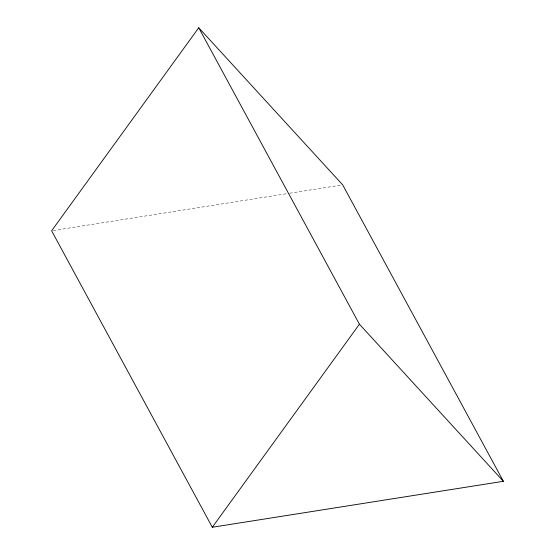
<?xml version="1.0" encoding="UTF-8"?>
<svg xmlns="http://www.w3.org/2000/svg" width="555" height="555" viewBox="0 0 555 555"><rect width="100%" height="100%" fill="white"/><g stroke="black" fill="none" stroke-linecap="round" stroke-linejoin="round"><path stroke-width="0.42" stroke-dasharray="2.77 2.08" d="M53.335 230.533L288.76 193.376M289.613 193.237L340.978 185.134"/><path stroke-width="0.83" d="M198.732 27.75L51.622 230.804L212.308 527.25L503.378 481.303L342.692 184.864L198.732 27.75L359.418 324.196L503.378 481.303M212.308 527.25L359.418 324.196"/></g></svg>
